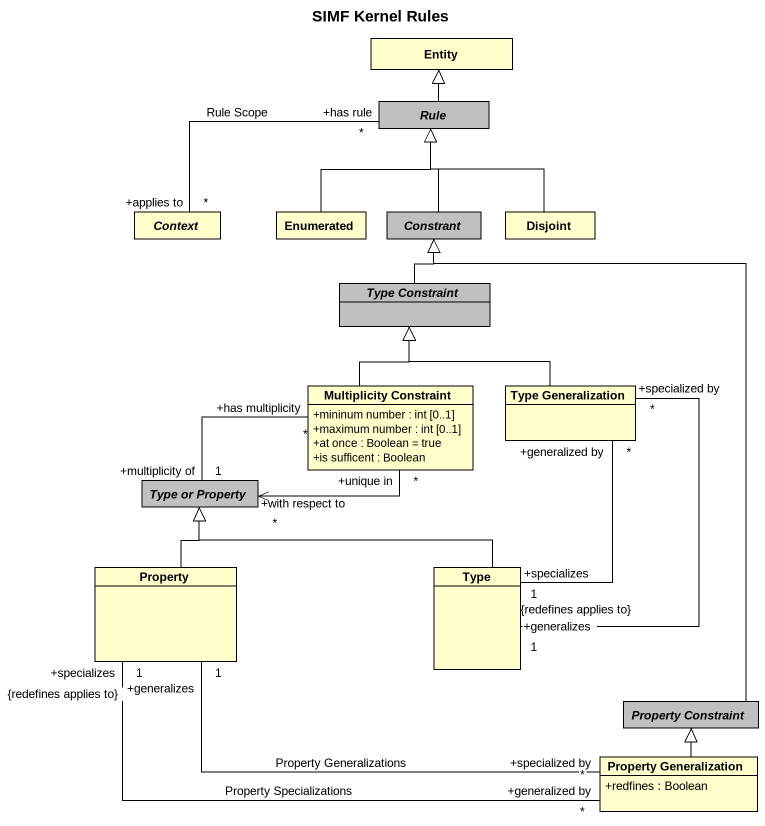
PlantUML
@startuml
title SIMF Kernel Rules
hide circle
hide empty members
skinparam classAttributeIconSize 0
class "Entity" as Entity_
abstract class Rule #C0C0C0
abstract class Context
class Enumerated
abstract class Constrant #C0C0C0
class Disjoint
abstract class "Type Constraint" as Type_Constraint #C0C0C0
class "Multiplicity Constraint" as Multiplicity_Constraint {
  +mininum number : int [0..1]
  +maximum number : int [0..1]
  +at once : Boolean = true
  +is sufficent : Boolean
}
class "Type Generalization" as Type_Generalization
abstract class "Type or Property" as Type_or_Property #C0C0C0
class Property
class Type
abstract class "Property Constraint" as Property_Constraint #C0C0C0
class "Property Generalization" as Property_Generalization {
  +redfines : Boolean
}
Rule -up-|> Entity_
Rule "+has rule\n*" -left- "+applies to\n*" Context : Rule Scope
Enumerated -up-|> Rule
Constrant -up-|> Rule
Disjoint -up-|> Rule
Type_Constraint -up-|> Constrant
Multiplicity_Constraint -up-|> Type_Constraint
Multiplicity_Constraint "*\n+unique in" -left-> "+with respect to\n*" Type_or_Property
Multiplicity_Constraint "*\n+has multiplicity" -left- "+multiplicity of\n1" Type_or_Property
Type_Generalization -up-|> Type_Constraint
Type_Generalization "+generalized by\n*" -- "+specializes\n1\n{redefines applies to}" Type
Type_Generalization "+specialized by\n*" -- "+generalizes\n1" Type
Property -up-|> Type_or_Property
Type -left-|> Type_or_Property
Property_Constraint -up-|> Constrant
Property_Generalization "+generalized by\n*" -left- "+specializes\n1\n{redefines applies to}" Property : Property Specializations
Property_Generalization "+specialized by\n*" -left- "+generalizes\n1" Property : Property Generalizations
Property_Generalization -up-|> Property_Constraint
@enduml
